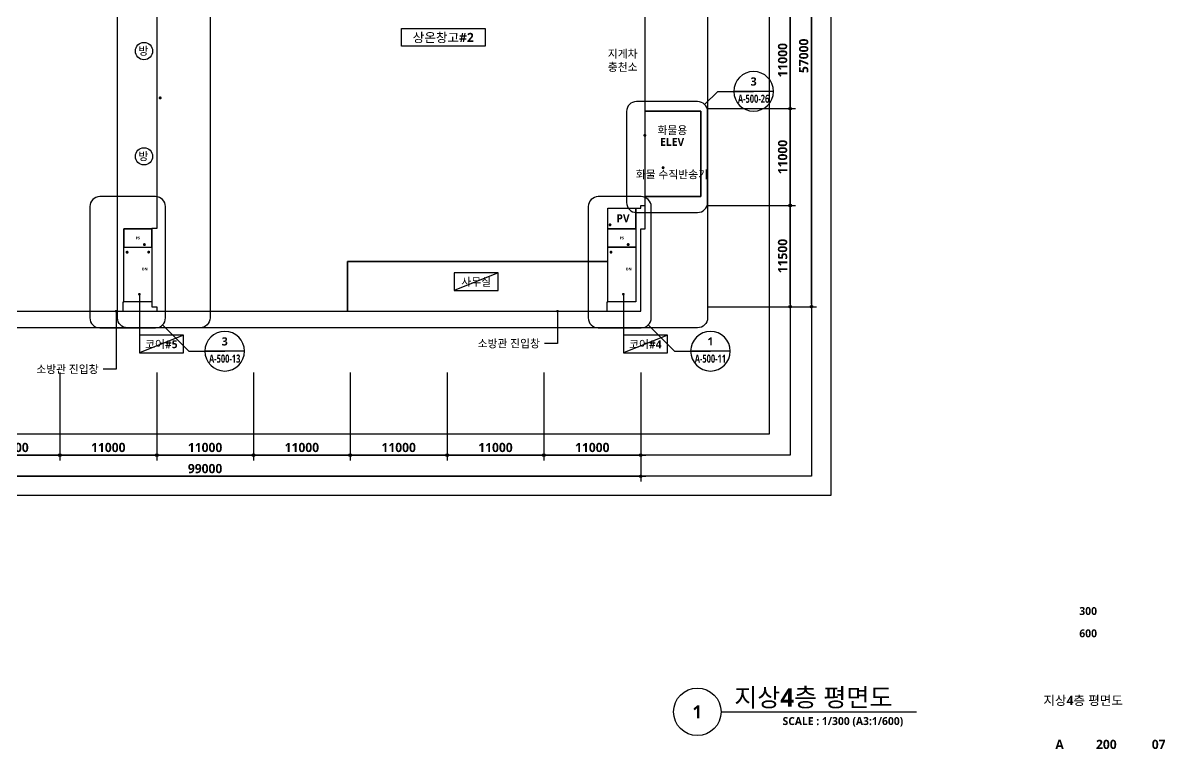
# Model space of a CAD drawing. Header units: millimetres. Extents: x 262941 to 188694772, y -170559 to 426415924.
# Drawn here: x 1120173 to 1249984, y 7641 to 90166 of the extents above; entities that cross this region are included whole.
import ezdxf
from ezdxf.enums import TextEntityAlignment as Align

# ---------------------------------------------------------------- set-up
doc = ezdxf.new("R2010")
doc.units = ezdxf.units.MM
doc.header["$LTSCALE"] = 400
doc.header["$MEASUREMENT"] = 0
doc.header["$PDSIZE"] = -10
doc.layers.get('0').update_dxf_attribs({"linetype": 'CONTINUOUS'})
doc.layers.get('Defpoints').update_dxf_attribs({"color": 153, "linetype": 'CONTINUOUS'})
for name, color, linetype in [('A-ANNO-GRA1', 7, 'CONTINUOUS'), ('A-ANNO-TEXT1', 7, 'CONTINUOUS'), ('A-ANNO-TEXT2', 3, 'CONTINUOUS'), ('A-ANNO-TITL', 7, 'CONTINUOUS'), ('A-FLOR-MARK-ARCH', 1, 'CONTINUOUS'), ('A-ST-AXIS-DIM', 7, 'CONTINUOUS'), ('AA-MKXS', 3, 'CONTINUOUS'), ('AA-MKXX', 3, 'CONTINUOUS'), ('AA-XXXX-TXT1', 2, 'CONTINUOUS')]:
    doc.layers.add(name, color=color, linetype=linetype)
doc.layers.add('Defpoint', color=161, linetype='CONTINUOUS', plot=False)
doc.layers.add('면적', color=210, linetype='CONTINUOUS', plot=False)
doc.styles.add('2020음성 1차', font='')
doc.styles.add('SAMOO', font='romans.shx', dxfattribs={"bigfont": 'whgtxt.shx'})
doc.styles.add('SH_대대리576', font='')
doc.styles.add('SH_진천_나눔', font='')
doc.styles.get('2020음성 1차').set_extended_font_data('NanumGothic', bold=True)
doc.styles.get('SH_대대리576').set_extended_font_data('NanumGothic', bold=True)
doc.styles.get('SH_진천_나눔').set_extended_font_data('NanumGothic', bold=True)
doc.dimstyles.new('SHP 600', dxfattribs={"dimscale": 300, "dimtxt": 3.5, "dimasz": 1, "dimexe": 2, "dimexo": 2, "dimgap": 1, "dimtad": 1, "dimdec": 0, "dimzin": 0, "dimdsep": 46, "dimtxsty": 'SH_대대리576', "dimblk": 'DIMDOT', "dimcen": 0.09, "dimclrt": 3, "dimadec": 0, "dimazin": 1, "dimtfac": 1, "dimtdec": 0, "dimtix": 1, "dimtmove": 2, "dimatfit": 0, "dimldrblk": 'DIMDOT', "dimfxl": 1, "dimtolj": 1, "dimtzin": 0, "dimarcsym": 0})

# ---------------------------------------------------------------- blocks, each defined once
blk = doc.blocks.new('DIMDOT')
at = {"color": 0}
blk.add_line((-2, 0), (2, 0), dxfattribs=at)
for radius in [0.5, 0.25]:
    blk.add_circle((0, 0), radius, dxfattribs=at)
blk = doc.blocks.new('*D144')
at = {"layer": 'A-ST-AXIS-DIM', "color": 0, "lineweight": -2, "transparency": 16777216}
for p, q in [((1197982, 91416), (1207982, 91416)), ((1207382, 80716), (1207382, 91116)), ((1197982, 80416), (1207982, 80416))]:
    blk.add_line(p, q, dxfattribs=at)
at = {"layer": 'Defpoints', "color": 0, "transparency": 16777216}
for p in [(1197382, 91416), (1207382, 91416), (1197382, 80416)]:
    blk.add_point(p, dxfattribs=at)
at = {"layer": 'A-ST-AXIS-DIM', "color": 0, "lineweight": -2, "transparency": 16777216, "xscale": 300, "yscale": 300, "zscale": 300}
for p, rotation in [((1207382, 91416), 90), ((1207382, 80416), 270)]:
    blk.add_blockref('DIMDOT', p, dxfattribs=dict(at, rotation=rotation))
at = {"layer": 'A-ST-AXIS-DIM', "color": 3, "transparency": 16777216, "insert": (1206515, 85916), "char_height": 1050, "attachment_point": 5, "rotation": 90, "style": 'SH_대대리576'}
blk.add_mtext('\\A1;11000', dxfattribs=at)
blk = doc.blocks.new('*D145')
at = {"layer": 'A-ST-AXIS-DIM', "color": 0, "lineweight": -2, "transparency": 16777216}
for p, q in [((1197982, 80416), (1207982, 80416)), ((1207382, 69716), (1207382, 80116)), ((1197982, 69416), (1207982, 69416))]:
    blk.add_line(p, q, dxfattribs=at)
at = {"layer": 'Defpoints', "color": 0, "transparency": 16777216}
for p in [(1197382, 80416), (1207382, 80416), (1197382, 69416)]:
    blk.add_point(p, dxfattribs=at)
at = {"layer": 'A-ST-AXIS-DIM', "color": 0, "lineweight": -2, "transparency": 16777216, "xscale": 300, "yscale": 300, "zscale": 300}
for p, rotation in [((1207382, 80416), 90), ((1207382, 69416), 270)]:
    blk.add_blockref('DIMDOT', p, dxfattribs=dict(at, rotation=rotation))
at = {"layer": 'A-ST-AXIS-DIM', "color": 3, "transparency": 16777216, "insert": (1206515, 74916), "char_height": 1050, "attachment_point": 5, "rotation": 90, "style": 'SH_대대리576'}
blk.add_mtext('\\A1;11000', dxfattribs=at)
blk = doc.blocks.new('*D146')
at = {"layer": 'A-ST-AXIS-DIM', "color": 0, "lineweight": -2, "transparency": 16777216}
for p, q in [((1197982, 69416), (1207982, 69416)), ((1207382, 58216), (1207382, 69116)), ((1197982, 57916), (1207982, 57916))]:
    blk.add_line(p, q, dxfattribs=at)
at = {"layer": 'Defpoints', "color": 0, "transparency": 16777216}
for p in [(1197382, 69416), (1207382, 69416), (1197382, 57916)]:
    blk.add_point(p, dxfattribs=at)
at = {"layer": 'A-ST-AXIS-DIM', "color": 0, "lineweight": -2, "transparency": 16777216, "xscale": 300, "yscale": 300, "zscale": 300}
for p, rotation in [((1207382, 69416), 90), ((1207382, 57916), 270)]:
    blk.add_blockref('DIMDOT', p, dxfattribs=dict(at, rotation=rotation))
at = {"layer": 'A-ST-AXIS-DIM', "color": 3, "transparency": 16777216, "insert": (1206513, 63666), "char_height": 1050, "attachment_point": 5, "rotation": 90, "style": 'SH_대대리576'}
blk.add_mtext('\\A1;11500', dxfattribs=at)
blk = doc.blocks.new('*D147')
at = {"layer": 'A-ST-AXIS-DIM', "color": 0, "lineweight": -2, "transparency": 16777216}
for p, q in [((1197982, 114916), (1210382, 114916)), ((1209782, 58216), (1209782, 114616)), ((1197982, 57916), (1210382, 57916))]:
    blk.add_line(p, q, dxfattribs=at)
at = {"layer": 'Defpoints', "color": 0, "transparency": 16777216}
for p in [(1197382, 114916), (1209782, 114916), (1197382, 57916)]:
    blk.add_point(p, dxfattribs=at)
at = {"layer": 'A-ST-AXIS-DIM', "color": 0, "lineweight": -2, "transparency": 16777216, "xscale": 300, "yscale": 300, "zscale": 300}
for p, rotation in [((1209782, 114916), 90), ((1209782, 57916), 270)]:
    blk.add_blockref('DIMDOT', p, dxfattribs=dict(at, rotation=rotation))
at = {"layer": 'A-ST-AXIS-DIM', "color": 3, "transparency": 16777216, "insert": (1208913, 86416), "char_height": 1050, "attachment_point": 5, "rotation": 90, "style": 'SH_대대리576'}
blk.add_mtext('\\A1;57000', dxfattribs=at)
blk = doc.blocks.new('*D150')
at = {"layer": 'A-ST-AXIS-DIM', "color": 0, "lineweight": -2, "transparency": 16777216}
for p, q in [((1113382, 50445), (1113382, 40445)), ((1124382, 50445), (1124382, 40445)), ((1113682, 41045), (1124082, 41045))]:
    blk.add_line(p, q, dxfattribs=at)
at = {"layer": 'Defpoints', "color": 0, "transparency": 16777216}
for p in [(1113382, 51045), (1124382, 51045), (1124382, 41045)]:
    blk.add_point(p, dxfattribs=at)
at = {"layer": 'A-ST-AXIS-DIM', "color": 0, "lineweight": -2, "transparency": 16777216, "xscale": 300, "yscale": 300, "zscale": 300, "rotation": 180}
blk.add_blockref('DIMDOT', (1113382, 41045), dxfattribs=at)
at = {"layer": 'A-ST-AXIS-DIM', "color": 0, "lineweight": -2, "transparency": 16777216, "xscale": 300, "yscale": 300, "zscale": 300}
blk.add_blockref('DIMDOT', (1124382, 41045), dxfattribs=at)
at = {"layer": 'A-ST-AXIS-DIM', "color": 3, "transparency": 16777216, "insert": (1118882, 41912), "char_height": 1050, "attachment_point": 5, "style": 'SH_대대리576'}
blk.add_mtext('\\A1;11000', dxfattribs=at)
blk = doc.blocks.new('*D151')
at = {"layer": 'A-ST-AXIS-DIM', "color": 0, "lineweight": -2, "transparency": 16777216}
for p, q in [((1124382, 50445), (1124382, 40445)), ((1135382, 50445), (1135382, 40445)), ((1124682, 41045), (1135082, 41045))]:
    blk.add_line(p, q, dxfattribs=at)
at = {"layer": 'Defpoints', "color": 0, "transparency": 16777216}
for p in [(1124382, 51045), (1135382, 51045), (1135382, 41045)]:
    blk.add_point(p, dxfattribs=at)
at = {"layer": 'A-ST-AXIS-DIM', "color": 0, "lineweight": -2, "transparency": 16777216, "xscale": 300, "yscale": 300, "zscale": 300, "rotation": 180}
blk.add_blockref('DIMDOT', (1124382, 41045), dxfattribs=at)
at = {"layer": 'A-ST-AXIS-DIM', "color": 0, "lineweight": -2, "transparency": 16777216, "xscale": 300, "yscale": 300, "zscale": 300}
blk.add_blockref('DIMDOT', (1135382, 41045), dxfattribs=at)
at = {"layer": 'A-ST-AXIS-DIM', "color": 3, "transparency": 16777216, "insert": (1129882, 41912), "char_height": 1050, "attachment_point": 5, "style": 'SH_대대리576'}
blk.add_mtext('\\A1;11000', dxfattribs=at)
blk = doc.blocks.new('*D152')
at = {"layer": 'A-ST-AXIS-DIM', "color": 0, "lineweight": -2, "transparency": 16777216}
for p, q in [((1135382, 50445), (1135382, 40445)), ((1146382, 50445), (1146382, 40445)), ((1135682, 41045), (1146082, 41045))]:
    blk.add_line(p, q, dxfattribs=at)
at = {"layer": 'Defpoints', "color": 0, "transparency": 16777216}
for p in [(1135382, 51045), (1146382, 51045), (1146382, 41045)]:
    blk.add_point(p, dxfattribs=at)
at = {"layer": 'A-ST-AXIS-DIM', "color": 0, "lineweight": -2, "transparency": 16777216, "xscale": 300, "yscale": 300, "zscale": 300, "rotation": 180}
blk.add_blockref('DIMDOT', (1135382, 41045), dxfattribs=at)
at = {"layer": 'A-ST-AXIS-DIM', "color": 0, "lineweight": -2, "transparency": 16777216, "xscale": 300, "yscale": 300, "zscale": 300}
blk.add_blockref('DIMDOT', (1146382, 41045), dxfattribs=at)
at = {"layer": 'A-ST-AXIS-DIM', "color": 3, "transparency": 16777216, "insert": (1140882, 41912), "char_height": 1050, "attachment_point": 5, "style": 'SH_대대리576'}
blk.add_mtext('\\A1;11000', dxfattribs=at)
blk = doc.blocks.new('*D153')
at = {"layer": 'A-ST-AXIS-DIM', "color": 0, "lineweight": -2, "transparency": 16777216}
for p, q in [((1146382, 50445), (1146382, 40445)), ((1157382, 50445), (1157382, 40445)), ((1146682, 41045), (1157082, 41045))]:
    blk.add_line(p, q, dxfattribs=at)
at = {"layer": 'Defpoints', "color": 0, "transparency": 16777216}
for p in [(1146382, 51045), (1157382, 51045), (1157382, 41045)]:
    blk.add_point(p, dxfattribs=at)
at = {"layer": 'A-ST-AXIS-DIM', "color": 0, "lineweight": -2, "transparency": 16777216, "xscale": 300, "yscale": 300, "zscale": 300, "rotation": 180}
blk.add_blockref('DIMDOT', (1146382, 41045), dxfattribs=at)
at = {"layer": 'A-ST-AXIS-DIM', "color": 0, "lineweight": -2, "transparency": 16777216, "xscale": 300, "yscale": 300, "zscale": 300}
blk.add_blockref('DIMDOT', (1157382, 41045), dxfattribs=at)
at = {"layer": 'A-ST-AXIS-DIM', "color": 3, "transparency": 16777216, "insert": (1151882, 41912), "char_height": 1050, "attachment_point": 5, "style": 'SH_대대리576'}
blk.add_mtext('\\A1;11000', dxfattribs=at)
blk = doc.blocks.new('*D154')
at = {"layer": 'A-ST-AXIS-DIM', "color": 0, "lineweight": -2, "transparency": 16777216}
for p, q in [((1157382, 50445), (1157382, 40445)), ((1168382, 50445), (1168382, 40445)), ((1157682, 41045), (1168082, 41045))]:
    blk.add_line(p, q, dxfattribs=at)
at = {"layer": 'Defpoints', "color": 0, "transparency": 16777216}
for p in [(1157382, 51045), (1168382, 51045), (1168382, 41045)]:
    blk.add_point(p, dxfattribs=at)
at = {"layer": 'A-ST-AXIS-DIM', "color": 0, "lineweight": -2, "transparency": 16777216, "xscale": 300, "yscale": 300, "zscale": 300, "rotation": 180}
blk.add_blockref('DIMDOT', (1157382, 41045), dxfattribs=at)
at = {"layer": 'A-ST-AXIS-DIM', "color": 0, "lineweight": -2, "transparency": 16777216, "xscale": 300, "yscale": 300, "zscale": 300}
blk.add_blockref('DIMDOT', (1168382, 41045), dxfattribs=at)
at = {"layer": 'A-ST-AXIS-DIM', "color": 3, "transparency": 16777216, "insert": (1162882, 41912), "char_height": 1050, "attachment_point": 5, "style": 'SH_대대리576'}
blk.add_mtext('\\A1;11000', dxfattribs=at)
blk = doc.blocks.new('*D155')
at = {"layer": 'A-ST-AXIS-DIM', "color": 0, "lineweight": -2, "transparency": 16777216}
for p, q in [((1168382, 50445), (1168382, 40445)), ((1179382, 50445), (1179382, 40445)), ((1168682, 41045), (1179082, 41045))]:
    blk.add_line(p, q, dxfattribs=at)
at = {"layer": 'Defpoints', "color": 0, "transparency": 16777216}
for p in [(1168382, 51045), (1179382, 51045), (1179382, 41045)]:
    blk.add_point(p, dxfattribs=at)
at = {"layer": 'A-ST-AXIS-DIM', "color": 0, "lineweight": -2, "transparency": 16777216, "xscale": 300, "yscale": 300, "zscale": 300, "rotation": 180}
blk.add_blockref('DIMDOT', (1168382, 41045), dxfattribs=at)
at = {"layer": 'A-ST-AXIS-DIM', "color": 0, "lineweight": -2, "transparency": 16777216, "xscale": 300, "yscale": 300, "zscale": 300}
blk.add_blockref('DIMDOT', (1179382, 41045), dxfattribs=at)
at = {"layer": 'A-ST-AXIS-DIM', "color": 3, "transparency": 16777216, "insert": (1173882, 41912), "char_height": 1050, "attachment_point": 5, "style": 'SH_대대리576'}
blk.add_mtext('\\A1;11000', dxfattribs=at)
blk = doc.blocks.new('*D156')
at = {"layer": 'A-ST-AXIS-DIM', "color": 0, "lineweight": -2, "transparency": 16777216}
for p, q in [((1179382, 50445), (1179382, 40445)), ((1190382, 50445), (1190382, 40445)), ((1179682, 41045), (1190082, 41045))]:
    blk.add_line(p, q, dxfattribs=at)
at = {"layer": 'Defpoints', "color": 0, "transparency": 16777216}
for p in [(1179382, 51045), (1190382, 51045), (1190382, 41045)]:
    blk.add_point(p, dxfattribs=at)
at = {"layer": 'A-ST-AXIS-DIM', "color": 0, "lineweight": -2, "transparency": 16777216, "xscale": 300, "yscale": 300, "zscale": 300, "rotation": 180}
blk.add_blockref('DIMDOT', (1179382, 41045), dxfattribs=at)
at = {"layer": 'A-ST-AXIS-DIM', "color": 0, "lineweight": -2, "transparency": 16777216, "xscale": 300, "yscale": 300, "zscale": 300}
blk.add_blockref('DIMDOT', (1190382, 41045), dxfattribs=at)
at = {"layer": 'A-ST-AXIS-DIM', "color": 3, "transparency": 16777216, "insert": (1184882, 41912), "char_height": 1050, "attachment_point": 5, "style": 'SH_대대리576'}
blk.add_mtext('\\A1;11000', dxfattribs=at)
blk = doc.blocks.new('*D157')
at = {"layer": 'A-ST-AXIS-DIM', "color": 0, "lineweight": -2, "transparency": 16777216}
for p, q in [((1091382, 50445), (1091382, 38045)), ((1190382, 50445), (1190382, 38045)), ((1091682, 38645), (1190082, 38645))]:
    blk.add_line(p, q, dxfattribs=at)
at = {"layer": 'Defpoints', "color": 0, "transparency": 16777216}
for p in [(1091382, 51045), (1190382, 51045), (1190382, 38645)]:
    blk.add_point(p, dxfattribs=at)
at = {"layer": 'A-ST-AXIS-DIM', "color": 0, "lineweight": -2, "transparency": 16777216, "xscale": 300, "yscale": 300, "zscale": 300, "rotation": 180}
blk.add_blockref('DIMDOT', (1091382, 38645), dxfattribs=at)
at = {"layer": 'A-ST-AXIS-DIM', "color": 0, "lineweight": -2, "transparency": 16777216, "xscale": 300, "yscale": 300, "zscale": 300}
blk.add_blockref('DIMDOT', (1190382, 38645), dxfattribs=at)
at = {"layer": 'A-ST-AXIS-DIM', "color": 3, "transparency": 16777216, "insert": (1140882, 39515), "char_height": 1050, "attachment_point": 5, "style": 'SH_대대리576'}
blk.add_mtext('\\A1;99000', dxfattribs=at)
blk = doc.blocks.new('*U170')
at = {"layer": 'A-ANNO-TITL'}
blk.add_line((0, 0), (3700, 0), dxfattribs=at)
blk.add_circle((-450, 0), 450, dxfattribs=at)
at = {"layer": 'AA-XXXX-TXT1', "style": 'SH_대대리576'}
blk.add_attdef('DWG.TITLE', (250, 100), '', height=350, dxfattribs=at)
at = {"layer": 'AA-XXXX-TXT1', "color": 7, "style": 'SH_대대리576'}
blk.add_attdef('NO1', text='', height=300, dxfattribs=at).set_placement((-450, 0), align=Align.MIDDLE)
at = {"layer": 'AA-XXXX-TXT1', "style": 'SH_대대리576'}
blk.add_attdef('SCALE', text='', height=150, dxfattribs=at).set_placement((3450, -100), align=Align.TOP_RIGHT)
blk = doc.blocks.new('*U168')
at = {"layer": 'AA-MKXS', "color": 3, "linetype": 'Continuous', "ltscale": 5}
blk.add_line((-5.999976, 0), (5.999976, 0), dxfattribs=at)
blk.add_circle((0, 0), 5.999976, dxfattribs=at)
at = {"layer": 'AA-MKXS', "style": 'SAMOO', "width": 0.85}
blk.add_attdef('ViewNUM', text='', height=2.5, dxfattribs=at).set_placement((0, 1), align=Align.BOTTOM_CENTER)
blk.add_attdef('SheetNUM', text='', height=2.5, dxfattribs=at).set_placement((0, -1), align=Align.TOP_CENTER)
blk = doc.blocks.new('G$CDADDFB7A')
at = {"layer": '면적', "elevation": 103000}
for points in [[(98950, 11700), (99500, 11700), (99500, 12000), (100000, 12000), (100000, 13000), (100000, 13000), (100000, 22700), (100000, 22700), (100000, 48600), (98950, 48600), (98950, 48650), (95750, 48650), (95750, 56950), (95700, 56950), (95700, 58000), (44500, 58000), (44500, 57500), (44500, 57500), (43950, 57500), (43950, 48650), (40750, 48650), (40750, 56950), (40700, 56950), (40700, 58000), (4300, 58000), (4300, 56950), (4250, 56950), (4250, 48650), (1050, 48650), (1050, 48600), (0, 48600), (0, 22700), (5900, 22700), (5900, 18360), (4300, 18360), (4300, 11450), (4250, 11450), (4250, 1050), (4300, 1050), (4300, 0), (40700, 0), (40700, 1050), (40750, 1050), (40750, 9350), (43950, 9350), (43950, 500), (44500, 500), (44500, 0), (66200, 0), (66200, 5650), (95750, 5650), (95750, 9350), (98950, 9350), (98950, 11700)], [(44500, 45000), (44200, 45000), (44200, 48600)]]:
    blk.add_lwpolyline(points, dxfattribs=at)
for points in [[(1050, 56950), (4250, 56950), (4250, 50750), (1050, 50750)], [(1050, 50750), (4250, 50750), (4250, 48650), (1050, 48650)], [(100000, 22700), (106350, 22700), (106350, 13000), (100000, 13000)], [(95750, 11700), (98950, 11700), (98950, 9350), (95750, 9350)], [(95750, 9350), (98950, 9350), (98950, 7250), (95750, 7250)]]:
    blk.add_lwpolyline(points, close=True, dxfattribs=at)
at = {"layer": '면적'}
for points in [[(40750, 50750), (43950, 50750), (43950, 56950), (40750, 56950), (40750, 50750), (40750, 50750)], [(98950, 50750), (95750, 50750), (95750, 56950), (98950, 56950)], [(40750, 50750), (43950, 50750), (43950, 48650), (40750, 48650)], [(95750, 50750), (98950, 50750), (98950, 48650), (95750, 48650)], [(2200, 22700), (2200, 17760), (4300, 17760), (4300, 18360), (5900, 18360), (5900, 22700)], [(2200, 17760), (2200, 16300), (800, 16300), (800, 13950), (4300, 13950), (4300, 17760), (2200, 17760)], [(800, 13950), (4300, 13950), (4300, 11450), (800, 11450)], [(4250, 9350), (4250, 11450), (1050, 11450), (1050, 1050), (4250, 1050), (4250, 7250), (3300, 7250), (3300, 9350)], [(4250, 7250), (3300, 7250), (3300, 9350), (4250, 9350)], [(40750, 7250), (43950, 7250), (43950, 9350), (40750, 9350)], [(43950, 1050), (40750, 1050), (40750, 7250), (43950, 7250)], [(98950, 1050), (95750, 1050), (95750, 7250), (98950, 7250)], [(66200, 5650), (66200, 0), (95600, 0), (95700, 0), (95700, 1050), (95750, 1050), (95750, 5650)]]:
    blk.add_lwpolyline(points, close=True, dxfattribs=at)
for points in [[(43950, 48650), (43950, 48600), (44200, 48600)], [(44500, 45000), (44500, 9400), (43950, 9400), (43950, 9350)]]:
    blk.add_lwpolyline(points, dxfattribs=at)

msp = doc.modelspace()

# ---------------------------------------------------------------- linework, layer by layer
for points in [[(1180940.5, 53727.9), (1179440.5, 53727.9)], [(1130784.9, 50818.1), (1129284.9, 50818.1)]]:
    msp.add_lwpolyline(points)
at = {"layer": 'A-ANNO-GRA1'}
for points in [[(1163196.6, 89515.7), (1172696.6, 89515.7), (1172696.6, 87515.7), (1163196.6, 87515.7)], [(1169189.8, 59756.7), (1174189.8, 59756.7), (1174189.8, 61756.7), (1169189.8, 61756.7)], [(1133413.5, 52672.8), (1138413.5, 52672.8), (1138413.5, 54672.8), (1133413.5, 54672.8)], [(1188413.5, 52672.8), (1193413.5, 52672.8), (1193413.5, 54672.8), (1188413.5, 54672.8)]]:
    msp.add_lwpolyline(points, close=True, dxfattribs=at)
at = {"layer": 'A-ANNO-GRA1', "const_width": 150}
for points in [[(1133488.5, 59336.8, 1), (1133338.5, 59336.8, 1)], [(1188488.5, 59336.8, 1), (1188338.5, 59336.8, 1)], [(1130784.9, 57481.9, -1), (1130784.9, 57331.9, -1)], [(1180940.5, 57481.9, -1), (1180940.5, 57331.9, -1)]]:
    msp.add_lwpolyline(points, format="xyb", close=True, dxfattribs=at)
at = {"layer": 'A-ANNO-GRA1'}
for points in [[(1133413.5, 59336.8), (1133413.5, 54672.8)], [(1188413.5, 59336.8), (1188413.5, 54672.8)], [(1130784.9, 57406.9), (1130784.9, 50818.1)], [(1180940.5, 57406.9), (1180940.5, 53727.9)]]:
    msp.add_lwpolyline(points, dxfattribs=at)
for centre in [(1133939, 86960.8), (1133939, 74996.3)]:
    msp.add_circle(centre, 979.8, dxfattribs=at)
at = {"layer": 'A-FLOR-MARK-ARCH', "const_width": 168.8}
for points in [[(1135695, 81637.8, 1), (1135863.8, 81637.8, 1)], [(1190772.4, 77376.3, 1), (1190941.2, 77376.3, 1)], [(1186818.6, 67216.1, 1), (1186987.3, 67216.1, 1)], [(1133896.8, 64970.1, 1), (1134065.6, 64970.1, 1)], [(1188878.2, 64974.8, 1), (1189046.9, 64974.8, 1)], [(1131935.9, 64099.4, 1), (1132104.6, 64099.4, 1)], [(1134388.5, 64118.6, 1), (1134557.2, 64118.6, 1)], [(1186927, 64114.9, 1), (1187095.8, 64114.9, 1)]]:
    msp.add_lwpolyline(points, format="xyb", close=True, dxfattribs=at)
at = {"layer": 'A-FLOR-MARK-ARCH', "const_width": 168.8, "elevation": 103000}
msp.add_lwpolyline([(1192843.8, 73711.2, 1), (1193012.6, 73711.2, 1)], format="xyb", close=True, dxfattribs=at)
at = {"layer": 'AA-MKXX'}
for points in [[(1140316.8, 145116.3, -0.41421356), (1141441.8, 143991.3), (1141441.8, 56641.3, -0.41421356), (1140316.8, 55516.3), (1074506.8, 55516.3, -0.41421356), (1073381.8, 56641.3), (1073381.8, 143991.3, -0.41421356), (1074506.8, 145116.3)], [(1196856.8, 145116.3, -0.41421356), (1197981.8, 143991.3), (1197981.8, 56641.3, -0.41421356), (1196856.8, 55516.3), (1132056.8, 55516.3, -0.41421356), (1130931.8, 56641.3), (1130931.8, 143991.3, -0.41421356), (1132056.8, 145116.3)], [(1196856.8, 68616.3, 0.41421356), (1197981.8, 69741.3), (1197981.8, 80091.3, 0.41421356), (1196856.8, 81216.3), (1189906.8, 81216.3, 0.41421356), (1188781.8, 80091.3), (1188781.8, 69741.3, 0.41421356), (1189906.8, 68616.3)], [(1135256.8, 55516.3, 0.41421356), (1136381.8, 56641.3), (1136381.8, 69291.3, 0.41421356), (1135256.8, 70416.3), (1128906.8, 70416.3, 0.41421356), (1127781.8, 69291.3), (1127781.8, 56641.3, 0.41421356), (1128906.8, 55516.3)], [(1190456.8, 55516.3, 0.41421356), (1191581.8, 56641.3), (1191581.8, 69291.3, 0.41421356), (1190456.8, 70416.3), (1185556.8, 70416.3, 0.41421356), (1184431.8, 69291.3), (1184431.8, 56641.3, 0.41421356), (1185556.8, 55516.3)]]:
    msp.add_lwpolyline(points, format="xyb", close=True, dxfattribs=at)
at = {"layer": 'AA-MKXX', "lineweight": -2}
for points in [[(1197652.3, 80886.8), (1199148.8, 82383.3), (1203217.1, 82383.3)], [(1136052.3, 55845.8), (1139045.3, 52852.9), (1143113.5, 52852.9)], [(1191252.3, 55845.8), (1194245.3, 52852.9), (1198313.5, 52852.9)]]:
    msp.add_lwpolyline(points, dxfattribs=at)
at = {"layer": 'Defpoint'}
for p, q in [((1174189.8, 61756.7), (1169189.8, 59756.7)), ((1138413.5, 54672.8), (1133413.5, 52672.8)), ((1193413.5, 54672.8), (1188413.5, 52672.8))]:
    msp.add_line(p, q, dxfattribs=at)
for points in [[(1211981.8, 36444.9), (1040781.8, 36444.9), (1040781.8, 165016.3), (1211981.8, 165016.3)], [(1209781.8, 38644.9), (1042981.8, 38644.9), (1042981.8, 162816.3), (1209781.8, 162816.3)], [(1207381.8, 41044.9), (1045381.8, 41044.9), (1045381.8, 160416.3), (1207381.8, 160416.3)], [(1204981.8, 43444.9), (1047781.8, 43444.9), (1047781.8, 158016.3), (1204981.8, 158016.3)]]:
    msp.add_lwpolyline(points, close=True, dxfattribs=at)
msp.add_lwpolyline([(1090881.8, 57416.3), (1190381.8, 57416.3), (1190381.8, 66766.3), (1190881.8, 66766.3), (1190881.8, 70416.3), (1197231.8, 70416.3), (1197231.8, 80116.3), (1190881.8, 80116.3), (1190881.8, 91416.3), (1190881.8, 115416.3), (1167881.8, 115416.3), (1135881.8, 115416.3), (1131381.8, 115416.3), (1095681.8, 115416.3)], dxfattribs=at)

# ---------------------------------------------------------------- block references
msp.add_blockref('G$CDADDFB7A', (1090881.8, 57416.3))
ref = msp.add_blockref('*U168', (1203217.1, 82383.3), dxfattribs=dict(xscale=-375.0015000059622, yscale=375.0015000059622, zscale=375.0015000059622))
ref.add_attrib('SheetNUM', 'A-500-26', dxfattribs={"layer": 'AA-MKXS', "height": 930, "style": '2020음성 1차', "width": 0.7}).set_placement((1203217.1, 82008.3), align=Align.TOP_CENTER)
ref.add_attrib('ViewNUM', '3', dxfattribs={"layer": 'AA-MKXS', "height": 930, "style": '2020음성 1차'}).set_placement((1203217.1, 82758.3), align=Align.BOTTOM_CENTER)
ref = msp.add_blockref('*U168', (1143113.5, 52852.9), dxfattribs=dict(xscale=-375.0015000059622, yscale=375.0015000059622, zscale=375.0015000059622))
ref.add_attrib('SheetNUM', 'A-500-13', dxfattribs={"layer": 'AA-MKXS', "height": 930, "style": '2020음성 1차', "width": 0.7}).set_placement((1143113.5, 52477.9), align=Align.TOP_CENTER)
ref.add_attrib('ViewNUM', '3', dxfattribs={"layer": 'AA-MKXS', "height": 930, "style": '2020음성 1차'}).set_placement((1143113.5, 53227.9), align=Align.BOTTOM_CENTER)
ref = msp.add_blockref('*U168', (1198313.5, 52852.9), dxfattribs=dict(xscale=-375.0015000059622, yscale=375.0015000059622, zscale=375.0015000059622))
ref.add_attrib('SheetNUM', 'A-500-11', dxfattribs={"layer": 'AA-MKXS', "height": 930, "style": '2020음성 1차', "width": 0.7}).set_placement((1198313.5, 52477.9), align=Align.TOP_CENTER)
ref.add_attrib('ViewNUM', '1', dxfattribs={"layer": 'AA-MKXS', "height": 930, "style": '2020음성 1차'}).set_placement((1198313.5, 53227.9), align=Align.BOTTOM_CENTER)
ref = msp.add_blockref('*U170', (1199518.2, 11877.9), dxfattribs=dict(xscale=6, yscale=6, zscale=6))
ref.add_attrib('SCALE', 'SCALE : 1/300 (A3:1/600)', dxfattribs={"layer": 'A-ANNO-TITL', "height": 900, "style": 'SH_대대리576'}).set_placement((1220218.4, 11277.9), align=Align.TOP_RIGHT)
ref.add_attrib('DWG.TITLE', '지상4층 평면도', (1201018.2, 12477.9), dxfattribs={"layer": 'A-ANNO-TITL', "height": 2087.45, "style": 'SH_대대리576'})
ref.add_attrib('NO1', '1', dxfattribs={"layer": 'A-ANNO-TITL', "color": 7, "height": 1500, "style": 'SH_대대리576'}).set_placement((1196818.2, 11877.9), align=Align.MIDDLE)

# ---------------------------------------------------------------- texts
at = {"layer": 'A-ANNO-TEXT1', "style": 'SH_진천_나눔'}
for s, p in [('방', (1133321.4, 86518)), ('방', (1133321.4, 74553.4)), ('PV', (1187628.3, 67514))]:
    msp.add_text(s, height=900, dxfattribs=at).set_placement(p)
for s, p in [('PS', (1133231.8, 65716.3)), ('PS', (1188231.8, 65716.3)), ('DN', (1134031.8, 62186.3)), ('DN', (1189031.8, 62186.3))]:
    msp.add_text(s, height=300, dxfattribs=at).set_placement(p, align=Align.MIDDLE)
for p in [(1171857, 53727.9), (1121701.3, 50818.1)]:
    msp.add_text('소방관 진입창', height=900, dxfattribs=at).set_placement(p, align=Align.MIDDLE_LEFT)
at = {"layer": 'A-ANNO-TEXT2'}
for s, height, style, p in [('상온창고#2', 1050, 'SH_진천_나눔', (1167946.6, 88515.7)), ('화물용', 900, 'SH_대대리576', (1193985.9, 77988)), ('ELEV', 900, 'SH_대대리576', (1193958.4, 76638.9)), ('화물 수직반송기', 900, 'SH_대대리576', (1193935.8, 72969)), ('사무실', 900, 'SH_대대리576', (1171689.8, 60756.7)), ('코어#5', 900, 'SH_대대리576', (1135913.5, 53672.8)), ('코어#4', 900, 'SH_대대리576', (1190913.5, 53672.8))]:
    msp.add_text(s, height=height, dxfattribs=dict(at, style=style)).set_placement(p, align=Align.MIDDLE)
at = {"layer": 'A-ANNO-TITL', "style": 'SH_대대리576'}
for s, height, p in [('300', 900, (1241235.5, 23333.4)), ('600', 900, (1241235.5, 20800.2)), ('지상4층 평면도', 1050, (1240670.3, 13191.8)), ('A', 1050, (1237987.6, 8181.3)), ('200', 1050, (1243300.8, 8181.3)), ('07', 1050, (1249247.3, 8181.3))]:
    msp.add_text(s, height=height, dxfattribs=at).set_placement(p, align=Align.MIDDLE)
at = {"layer": 'Defpoint', "style": 'SH_대대리576'}
for s, p in [('지게차', (1188335.9, 86668.4)), ('충천소', (1188335.9, 85168.4))]:
    msp.add_text(s, height=900, dxfattribs=at).set_placement(p, align=Align.MIDDLE)

# ---------------------------------------------------------------- dimensions: what is measured, and where the dimension line sits
at = {"layer": 'A-ST-AXIS-DIM'}
for base, p1, p2, angle, picture, middle in [((1209781.8, 114916.3), (1197381.8, 57916.3), (1197381.8, 114916.3), 270, '*D147', (1208912.9, 86416.3)), ((1207381.8, 91416.3), (1197381.8, 80416.3), (1197381.8, 91416.3), 270, '*D144', (1206515.1, 85916.3)), ((1207381.8, 80416.3), (1197381.8, 69416.3), (1197381.8, 80416.3), 270, '*D145', (1206515.1, 74916.3)), ((1207381.8, 69416.3), (1197381.8, 57916.3), (1197381.8, 69416.3), 270, '*D146', (1206512.9, 63666.3)), ((1190381.8, 38644.9), (1091381.8, 51044.9), (1190381.8, 51044.9), 180, '*D157', (1140881.8, 39515.3)), ((1124381.8, 41044.9), (1113381.8, 51044.9), (1124381.8, 51044.9), 180, '*D150', (1118881.8, 41911.6)), ((1135381.8, 41044.9), (1124381.8, 51044.9), (1135381.8, 51044.9), 180, '*D151', (1129881.8, 41911.6)), ((1146381.8, 41044.9), (1135381.8, 51044.9), (1146381.8, 51044.9), 180, '*D152', (1140881.8, 41911.6)), ((1157381.8, 41044.9), (1146381.8, 51044.9), (1157381.8, 51044.9), 180, '*D153', (1151881.8, 41911.6)), ((1168381.8, 41044.9), (1157381.8, 51044.9), (1168381.8, 51044.9), 180, '*D154', (1162881.8, 41911.6)), ((1179381.8, 41044.9), (1168381.8, 51044.9), (1179381.8, 51044.9), 180, '*D155', (1173881.8, 41911.6)), ((1190381.8, 41044.9), (1179381.8, 51044.9), (1190381.8, 51044.9), 180, '*D156', (1184881.8, 41911.6))]:
    dim = msp.add_linear_dim(base=base, p1=p1, p2=p2, angle=angle, dimstyle='SHP 600', dxfattribs=at)
    dim.commit()
    dim.dimension.update_dxf_attribs({"geometry": picture, "text_midpoint": middle})

doc.saveas('drawing.dxf')
